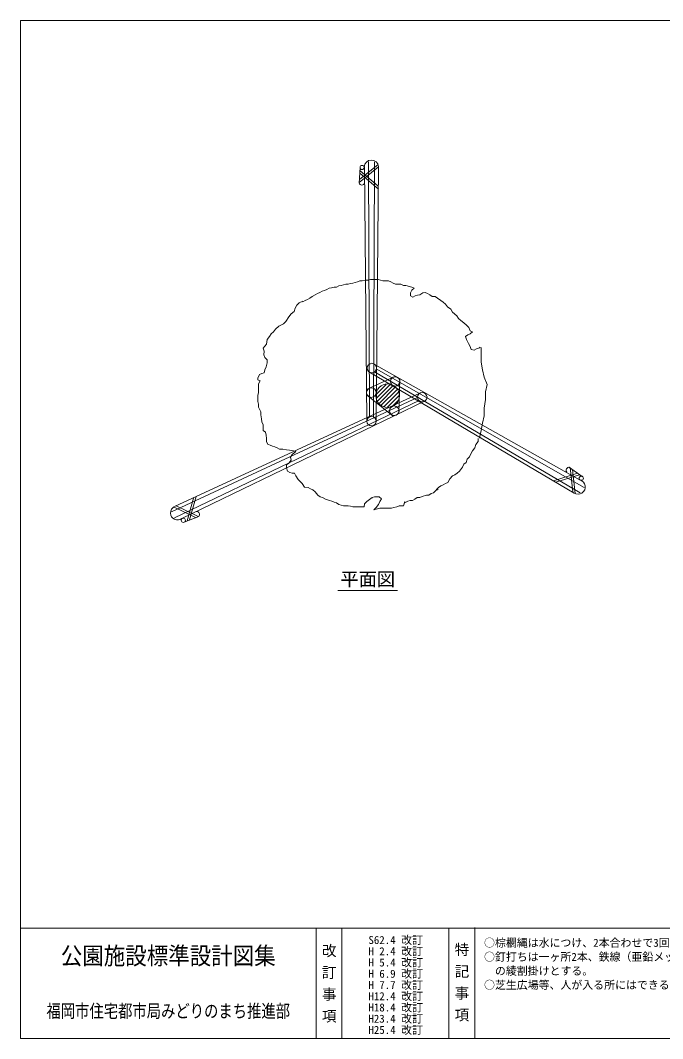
# Model space of a CAD drawing. Units: millimetres, scale not verified. Extents: x 161 to 2899, y 2060 to 3927.
# Drawn here: x 161 to 1303, y 2060 to 3872 of the extents above; entities that cross this region are included whole.
import ezdxf
from ezdxf.enums import TextEntityAlignment as Align

# ---------------------------------------------------------------- set-up
doc = ezdxf.new("R2010")
doc.units = ezdxf.units.MM
doc.header["$LTSCALE"] = 10
for name, color, linetype, lineweight in [('_0-0_', 7, 'Continuous', 13), ('寸法', 1, 'Continuous', 13), ('本体', 7, 'Continuous', 13)]:
    doc.layers.add(name, color=color, linetype=linetype, lineweight=lineweight)
doc.styles.add('@ＭＳ ゴシック', font='')
doc.styles.add('ＭＳ ゴシック', font='')
doc.styles.get('@ＭＳ ゴシック').set_extended_font_data('@MS Gothic')
doc.styles.get('ＭＳ ゴシック').set_extended_font_data('MS Gothic')

msp = doc.modelspace()

# ---------------------------------------------------------------- linework, layer by layer
at = {"layer": '_0-0_', "color": 6}
msp.add_line((160.62, 2256.7), (2898.74, 2256.7), dxfattribs=at)
at = {"layer": '_0-0_'}
for p, q in [((686.67, 2256.7), (686.67, 2060.13)), ((732.64, 2256.7), (732.64, 2060.13)), ((922.8, 2256.7), (922.8, 2060.13)), ((968.76, 2257.66), (968.76, 2060.13))]:
    msp.add_line(p, q, dxfattribs=at)
at = {"layer": '_0-0_', "color": 6}
msp.add_lwpolyline([(2898.74, 3871.94), (160.62, 3871.94), (160.62, 2060.13), (2898.74, 2060.13)], close=True, dxfattribs=at)
at = {"layer": '寸法', "color": 3}
msp.add_line((725.33, 2857.52), (831.21, 2857.52), dxfattribs=at)
at = {"layer": '本体'}
for p, q in [((763.15, 3583.23), (797.91, 3611.23)), ((765.1, 3610.21), (763.24, 3582.31)), ((763.73, 3588.55), (796.92, 3615.29)), ((776.89, 3159.58), (772.67, 3611.88)), ((797.96, 3611.17), (793.68, 3158.57)), ((764.4, 3599.86), (797.48, 3571.64)), ((764.99, 3604.33), (796.53, 3577.42)), ((756.37, 3405.6), (760.52, 3406.64)), ((760.52, 3406.64), (764.67, 3408.71)), ((764.67, 3408.71), (768.81, 3408.71)), ((768.81, 3408.71), (775.04, 3409.75)), ((775.04, 3409.75), (779.18, 3409.75)), ((779.18, 3409.75), (783.33, 3410.79)), ((783.33, 3410.79), (787.48, 3410.79)), ((787.48, 3410.79), (791.63, 3410.79)), ((791.63, 3410.79), (796.81, 3410.79)), ((796.81, 3410.79), (800.96, 3409.75)), ((800.96, 3409.75), (805.11, 3408.71)), ((805.11, 3408.71), (810.3, 3408.71)), ((810.3, 3408.71), (815.48, 3408.71)), ((815.48, 3408.71), (819.63, 3406.64)), ((819.63, 3406.64), (823.78, 3404.56)), ((693.11, 3387.97), (697.26, 3390.04)), ((697.26, 3390.04), (701.41, 3391.08)), ((701.41, 3391.08), (705.55, 3393.16)), ((705.55, 3393.16), (709.7, 3395.23)), ((709.7, 3395.23), (713.85, 3396.27)), ((713.85, 3396.27), (719.04, 3397.3)), ((719.04, 3397.3), (723.18, 3397.3)), ((723.18, 3397.3), (727.33, 3399.38)), ((727.33, 3399.38), (731.48, 3400.41)), ((731.48, 3400.41), (735.63, 3401.45)), ((735.63, 3401.45), (739.78, 3402.49)), ((739.78, 3402.49), (743.92, 3402.49)), ((743.92, 3402.49), (748.07, 3403.53)), ((748.07, 3403.53), (752.22, 3404.56)), ((752.22, 3404.56), (756.37, 3405.6)), ((823.78, 3404.56), (827.92, 3402.49)), ((827.92, 3402.49), (833.11, 3402.49)), ((833.11, 3402.49), (837.26, 3402.49)), ((837.26, 3402.49), (842.44, 3400.41)), ((842.44, 3400.41), (846.59, 3400.41)), ((846.59, 3400.41), (856.96, 3397.3)), ((856.96, 3392.12), (854.89, 3386.93)), ((856.96, 3397.3), (861.11, 3395.23)), ((861.11, 3395.23), (856.96, 3392.12)), ((663.04, 3372.41), (656.81, 3369.3)), ((663.04, 3371.38), (667.18, 3373.45)), ((667.18, 3373.45), (671.33, 3375.53)), ((671.33, 3375.53), (675.48, 3377.6)), ((675.48, 3377.6), (679.63, 3380.71)), ((679.63, 3380.71), (684.81, 3383.82)), ((684.81, 3383.82), (688.96, 3385.9)), ((688.96, 3385.9), (693.11, 3387.97)), ((854.89, 3386.93), (854.89, 3381.75)), ((854.89, 3381.75), (859.04, 3379.67)), ((859.04, 3379.67), (863.18, 3381.75)), ((863.18, 3381.75), (867.33, 3382.78)), ((867.33, 3382.78), (871.48, 3383.82)), ((871.48, 3383.82), (876.67, 3386.93)), ((876.67, 3386.93), (880.81, 3387.97)), ((880.81, 3387.97), (884.96, 3385.9)), ((884.96, 3385.9), (889.11, 3383.82)), ((889.11, 3383.82), (893.26, 3380.71)), ((893.26, 3380.71), (898.44, 3380.71)), ((898.44, 3380.71), (902.59, 3377.6)), ((902.59, 3377.6), (908.81, 3373.45)), ((908.81, 3373.45), (912.96, 3370.34)), ((912.96, 3370.34), (917.11, 3367.23)), ((647.48, 3353.75), (642.29, 3349.6)), ((649.55, 3359.97), (647.48, 3353.75)), ((652.66, 3365.16), (649.55, 3359.97)), ((656.81, 3369.3), (652.66, 3365.16)), ((917.11, 3367.23), (920.22, 3362.04)), ((920.22, 3362.04), (926.44, 3357.9)), ((926.44, 3357.9), (929.56, 3352.71)), ((929.56, 3352.71), (936.81, 3346.49)), ((632.96, 3336.12), (628.81, 3331.97)), ((638.15, 3344.41), (632.96, 3336.12)), ((642.29, 3349.6), (638.15, 3344.41)), ((936.81, 3346.49), (939.93, 3341.3)), ((939.93, 3341.3), (944.07, 3338.19)), ((944.07, 3338.19), (949.26, 3334.04)), ((949.26, 3334.04), (954.44, 3329.9)), ((611.18, 3317.45), (607.03, 3314.34)), ((614.29, 3322.64), (611.18, 3317.45)), ((620.52, 3327.82), (614.29, 3322.64)), ((628.81, 3331.97), (620.52, 3327.82)), ((954.44, 3329.9), (958.59, 3325.75)), ((958.59, 3325.75), (960.67, 3319.52)), ((960.67, 3319.52), (964.81, 3317.45)), ((964.81, 3317.45), (960.67, 3314.34)), ((599.78, 3303.97), (598.74, 3295.67)), ((603.92, 3309.15), (599.78, 3303.97)), ((607.03, 3314.34), (603.92, 3309.15)), ((956.52, 3312.27), (952.37, 3309.15)), ((952.37, 3309.15), (954.44, 3303.97)), ((954.44, 3303.97), (957.56, 3296.71)), ((960.67, 3314.34), (956.52, 3312.27)), ((598.74, 3295.67), (592.52, 3288.41)), ((592.52, 3288.41), (594.59, 3283.23)), ((594.59, 3283.23), (593.55, 3277.01)), ((957.56, 3296.71), (960.67, 3291.52)), ((960.67, 3291.52), (962.74, 3286.34)), ((962.74, 3286.34), (967.93, 3285.3)), ((967.93, 3285.3), (972.07, 3287.38)), ((972.07, 3287.38), (977.26, 3289.45)), ((977.26, 3289.45), (978.3, 3290.49)), ((980.26, 3289.94), (980.26, 3276.73)), ((593.55, 3277.01), (595.63, 3271.82)), ((595.63, 3271.82), (599.78, 3267.67)), ((599.78, 3262.49), (597.7, 3255.23)), ((599.78, 3267.67), (599.78, 3262.49)), ((980.26, 3276.73), (980.26, 3263.53)), ((980.26, 3263.53), (982.9, 3250.33)), ((590.44, 3243.82), (586.29, 3241.75)), ((594.59, 3244.86), (590.44, 3243.82)), ((595.63, 3250.04), (594.59, 3244.86)), ((597.7, 3255.23), (595.63, 3250.04)), ((781.57, 3246.04), (1145.75, 3030.86)), ((1156.27, 3053.82), (788.9, 3261.1)), ((982.9, 3250.33), (985.54, 3237.13)), ((586.29, 3241.75), (583.18, 3235.52)), ((583.18, 3235.52), (583.18, 3234.49)), ((583.18, 3232.41), (583.18, 3234.49)), ((587.33, 3230.34), (583.18, 3232.41)), ((584.22, 3225.15), (587.33, 3230.34)), ((584.22, 3218.93), (584.22, 3225.15)), ((776.2, 3215.02), (827.98, 3239.02)), ((835.39, 3234.39), (833.85, 3172.6)), ((985.54, 3237.13), (990.82, 3223.92)), ((434.5, 3006.82), (871.35, 3208.39)), ((583.18, 3204.41), (584.22, 3209.6)), ((584.22, 3209.6), (584.22, 3218.93)), ((990.82, 3223.92), (988.18, 3210.72)), ((988.18, 3210.72), (988.18, 3197.52)), ((879.43, 3194.34), (447.84, 2985.75)), ((583.18, 3199.23), (583.18, 3204.41)), ((583.18, 3194.04), (583.18, 3199.23)), ((584.22, 3188.86), (583.18, 3194.04)), ((584.22, 3183.67), (584.22, 3188.86)), ((776.05, 3205.45), (823.96, 3167.66)), ((988.18, 3197.52), (985.54, 3181.68)), ((588.37, 3175.38), (584.22, 3183.67)), ((588.37, 3170.19), (588.37, 3175.38)), ((985.54, 3181.68), (985.54, 3168.47)), ((589.41, 3162.93), (588.37, 3170.19)), ((590.44, 3157.75), (589.41, 3162.93)), ((592.52, 3152.56), (590.44, 3157.75)), ((592.52, 3147.38), (592.52, 3152.56)), ((982.9, 3155.27), (980.26, 3142.07)), ((985.54, 3168.47), (982.9, 3155.27)), ((592.52, 3142.19), (592.52, 3147.38)), ((596.66, 3139.08), (592.52, 3142.19)), ((597.7, 3133.89), (596.66, 3139.08)), ((980.26, 3142.07), (977.62, 3128.87)), ((598.74, 3127.67), (597.7, 3133.89)), ((598.74, 3122.49), (598.74, 3127.67)), ((600.81, 3117.3), (598.74, 3122.49)), ((604.96, 3116.26), (601.85, 3117.3)), ((971.04, 3117.3), (968.96, 3111.08)), ((975.19, 3122.49), (971.04, 3117.3)), ((975.19, 3127.67), (975.19, 3122.49)), ((977.62, 3128.87), (980.26, 3128.87)), ((609.11, 3114.19), (604.96, 3116.26)), ((613.26, 3113.15), (609.11, 3114.19)), ((617.41, 3111.08), (613.26, 3113.15)), ((621.55, 3109.01), (617.41, 3111.08)), ((627.78, 3109.01), (621.55, 3109.01)), ((634, 3107.97), (627.78, 3109.01)), ((639.18, 3106.93), (634, 3107.97)), ((646.44, 3105.89), (639.18, 3106.93)), ((641.26, 3094.49), (644.37, 3099.67)), ((644.37, 3099.67), (650.59, 3104.86)), ((650.59, 3104.86), (646.44, 3105.89)), ((961.7, 3100.71), (959.63, 3095.52)), ((964.81, 3105.89), (961.7, 3100.71)), ((968.96, 3111.08), (964.81, 3105.89)), ((634, 3081.01), (638.15, 3084.12)), ((634, 3075.82), (634, 3081.01)), ((638.15, 3084.12), (642.29, 3089.3)), ((642.29, 3089.3), (641.26, 3094.49)), ((949.26, 3082.04), (947.18, 3076.86)), ((953.41, 3085.15), (949.26, 3082.04)), ((955.48, 3091.38), (953.41, 3085.15)), ((959.63, 3095.52), (955.48, 3091.38)), ((636.07, 3069.6), (634, 3075.82)), ((640.22, 3067.52), (636.07, 3069.6)), ((644.37, 3066.49), (640.22, 3067.52)), ((648.52, 3066.49), (644.37, 3066.49)), ((650.59, 3061.3), (648.52, 3066.49)), ((933.7, 3063.38), (929.56, 3061.3)), ((937.85, 3066.49), (933.7, 3063.38)), ((942, 3069.6), (937.85, 3066.49)), ((947.18, 3076.86), (942, 3069.6)), ((1151.82, 3066.31), (1109.09, 3052.8)), ((1155.29, 3063.44), (1113.35, 3050.18)), ((1160.22, 3060.23), (1137.55, 3076.59)), ((1138.38, 3076.17), (1143.57, 3032.94)), ((1142.58, 3072.87), (1147.73, 3030.02)), ((654.74, 3055.08), (650.59, 3061.3)), ((662, 3047.82), (654.74, 3055.08)), ((666.15, 3041.6), (662, 3047.82)), ((912.96, 3045.75), (908.81, 3043.67)), ((917.11, 3047.82), (912.96, 3045.75)), ((921.26, 3049.89), (917.11, 3047.82)), ((924.37, 3056.12), (921.26, 3049.89)), ((929.56, 3061.3), (924.37, 3056.12)), ((672.37, 3040.56), (666.15, 3041.6)), ((676.52, 3038.49), (672.37, 3040.56)), ((680.66, 3036.41), (676.52, 3038.49)), ((684.81, 3033.3), (680.66, 3036.41)), ((690, 3027.08), (684.81, 3033.3)), ((694.15, 3023.97), (690, 3027.08)), ((882.89, 3027.08), (875.63, 3025)), ((887.04, 3027.08), (882.89, 3027.08)), ((891.18, 3030.19), (887.04, 3027.08)), ((895.33, 3031.23), (891.18, 3030.19)), ((899.48, 3035.38), (895.33, 3031.23)), ((903.63, 3037.45), (899.48, 3035.38)), ((904.67, 3040.56), (900.52, 3036.41)), ((908.81, 3043.67), (904.67, 3040.56)), ((477.18, 2988.89), (437.62, 3008.3)), ((457.28, 2981.63), (468.36, 3021.67)), ((461.58, 2982.99), (473.08, 3024.56)), ((698.29, 3022.93), (694.15, 3023.97)), ((703.48, 3019.82), (698.29, 3022.93)), ((710.74, 3017.75), (703.48, 3019.82)), ((714.89, 3016.71), (710.74, 3017.75)), ((719.04, 3014.63), (714.89, 3016.71)), ((723.18, 3013.6), (719.04, 3014.63)), ((727.33, 3010.49), (723.18, 3013.6)), ((731.48, 3009.45), (727.33, 3010.49)), ((735.63, 3008.41), (731.48, 3009.45)), ((743.92, 3008.41), (735.63, 3008.41)), ((748.07, 3007.38), (743.92, 3008.41)), ((772.96, 3011.52), (771.92, 3006.34)), ((777.11, 3015.67), (772.96, 3011.52)), ((786.44, 3022.93), (777.11, 3015.67)), ((790.59, 3023.97), (786.44, 3022.93)), ((786.44, 3022.93), (786.44, 3021.89)), ((794.74, 3023.97), (790.59, 3023.97)), ((793.7, 3005.3), (797.85, 3010.49)), ((798.89, 3023.97), (794.74, 3023.97)), ((797.85, 3010.49), (799.92, 3015.67)), ((803.04, 3020.86), (798.89, 3023.97)), ((799.92, 3015.67), (803.04, 3020.86)), ((834.15, 3008.41), (830, 3006.34)), ((838.3, 3008.41), (834.15, 3008.41)), ((842.44, 3008.41), (838.3, 3008.41)), ((844.52, 3015.67), (842.44, 3008.41)), ((849.7, 3016.71), (844.52, 3013.6)), ((853.85, 3017.75), (849.7, 3016.71)), ((858, 3017.75), (853.85, 3017.75)), ((862.15, 3019.82), (858, 3017.75)), ((866.3, 3022.93), (862.15, 3019.82)), ((871.48, 3022.93), (866.3, 3022.93)), ((875.63, 3025), (871.48, 3022.93)), ((472.12, 2987.16), (432.9, 3006.41)), ((752.22, 3006.34), (748.07, 3007.38)), ((757.41, 3006.34), (752.22, 3006.34)), ((761.55, 3006.34), (757.41, 3006.34)), ((767.78, 3006.34), (761.55, 3006.34)), ((771.92, 3006.34), (767.78, 3006.34)), ((789.55, 3001.15), (793.7, 3005.3)), ((793.7, 3002.19), (789.55, 3001.15)), ((799.92, 3004.26), (793.7, 3002.19)), ((804.07, 3004.26), (799.92, 3004.26)), ((808.22, 3004.26), (804.07, 3004.26)), ((814.44, 3004.26), (808.22, 3004.26)), ((820.67, 3004.26), (814.44, 3004.26)), ((824.81, 3005.3), (820.67, 3004.26)), ((830, 3006.34), (824.81, 3005.3)), ((451.91, 2979.25), (477.98, 2989.36))]:
    msp.add_line(p, q, dxfattribs=at)
at = {"layer": '本体', "color": 4}
for p, q in [((781.68, 3166.39), (780.03, 3620.1)), ((790.47, 3619.96), (788.5, 3166.64)), ((790.75, 3246.41), (1156.59, 3031.46)), ((1163.35, 3040.83), (793.82, 3251.87)), ((793.43, 3206.3), (811.17, 3224.03)), ((793.55, 3199.28), (818.57, 3224.31)), ((795.63, 3194.24), (823.91, 3222.52)), ((798.41, 3189.89), (828.17, 3219.64)), ((802.07, 3186.42), (831.34, 3215.68)), ((806.92, 3184.14), (833.72, 3210.94)), ((429.44, 2997.3), (867.27, 3200.97)), ((869.86, 3195.81), (434.61, 2986.97)), ((812.95, 3183.03), (834.92, 3205.01)), ((820.85, 3183.81), (833.46, 3196.42))]:
    msp.add_line(p, q, dxfattribs=at)
at = {"layer": '本体'}
for centre, radius in [((768.56, 3610.21), 3.78), ((786.01, 3253.3), 8.4), ((827.25, 3229.46), 8.4), ((784.95, 3209.54), 8.4), ((813.89, 3203.99), 21), ((875.56, 3201.41), 8.4), ((825.82, 3177.38), 8.4), ((785.36, 3158.78), 8.4), ((1158.39, 3057.3), 3.78), ((450.45, 2982.38), 3.78)]:
    msp.add_circle(centre, radius, dxfattribs=at)
for centre, radius, start, end in [((785.1, 3610.57), 12.87, 5.36217, 176.7208), ((768.03, 3584.37), 5.38, 202.72604, 339.1168), ((1136.76, 3071.43), 5.38, 80.72604, 217.1168), ((1152.6, 3041.71), 12.92, 236.63674, 75.86424), ((440.2, 2995.49), 12.55, 117.16424, 308.43476), ((474.08, 2992.82), 5.38, 317.72604, 94.11681)]:
    msp.add_arc(centre, radius, start, end, dxfattribs=at)

# ---------------------------------------------------------------- texts
at = {"layer": '_0-0_', "style": '@ＭＳ ゴシック'}
for s, p in [('改 訂 事 項', (709.66, 2158.77)), ('特 記 事 項', (945.78, 2160.73))]:
    msp.add_text(s, height=18.99, rotation=270, dxfattribs=at).set_placement(p, align=Align.MIDDLE_CENTER)
at = {"layer": '_0-0_', "style": 'ＭＳ ゴシック'}
for s, p in [('S62.4 改訂', (828.2, 2235.62)), ('H 2.4 改訂', (828.2, 2215.62)), ('H 5.4 改訂', (828.2, 2195.62)), ('H 6.9 改訂', (828.2, 2175.62)), ('H 7.7 改訂', (828.2, 2155.62)), ('H12.4 改訂', (828.2, 2135.62)), ('H18.4 改訂', (828.2, 2115.62)), ('H23.4 改訂', (828.2, 2095.62)), ('H25.4 改訂', (828.2, 2075.62))]:
    msp.add_text(s, height=14.24, dxfattribs=at).set_placement(p, align=Align.MIDDLE_CENTER)
for s, p in [('○棕櫚縄は水につけ、2本合わせで3回巻以上の綾割掛けとする。', (985.38, 2237.74)), ('○釘打ちは一ヶ所2本、鉄線（亜鉛メッキ鉄線#18）は、2本合わせで3回巻以上', (985.38, 2212.74)), ('\u3000の綾割掛けとする。', (985.38, 2187.74)), ('○芝生広場等、人が入る所にはできるだけ使用しない。', (985.38, 2162.74))]:
    msp.add_text(s, height=14.24, dxfattribs=at).set_placement(p, align=Align.TOP_LEFT)
for s, height, width, p in [('公園施設標準設計図集', 31.14, 0.9, (423.65, 2207.56)), ('福岡市住宅都市局みどりのまち推進部', 23.36, 0.8, (423.65, 2109.27))]:
    msp.add_text(s, height=height, dxfattribs=dict(at, width=width)).set_placement(p, align=Align.MIDDLE_CENTER)
at = {"layer": '寸法', "color": 3, "style": 'ＭＳ ゴシック'}
msp.add_text('平面図\u3000', height=23.74, dxfattribs=at).set_placement((730, 2858.69), align=Align.BOTTOM_LEFT)

doc.saveas('drawing.dxf')
